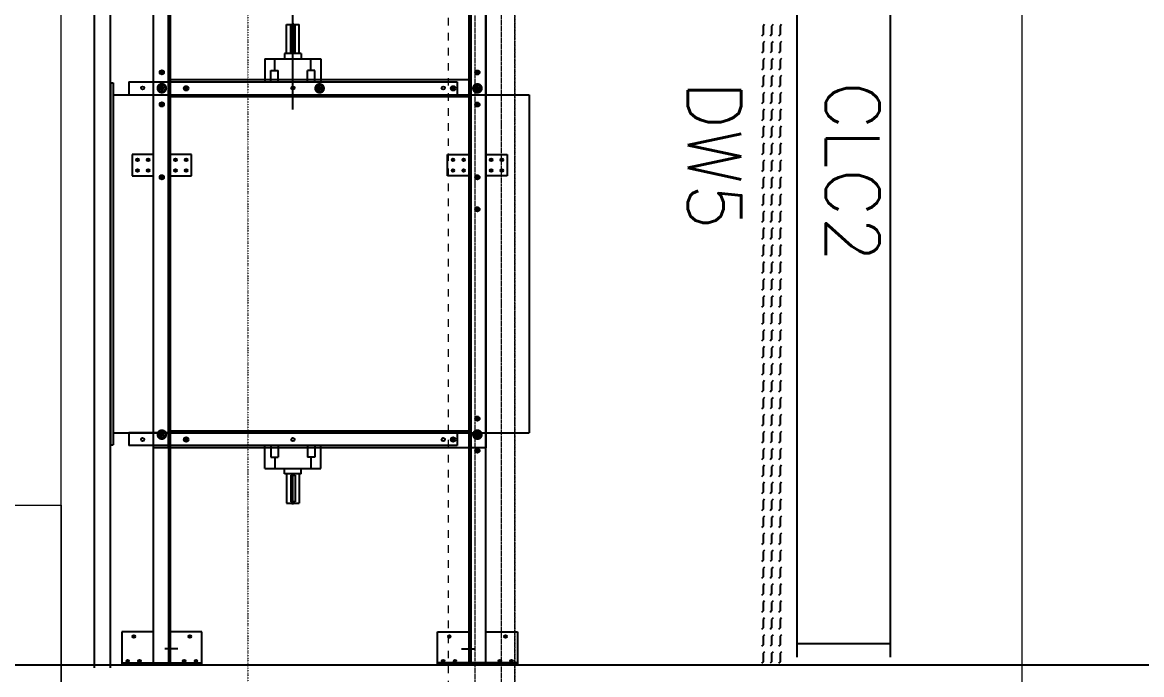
# Model space of a CAD drawing. Extents: x -32000 to 416743, y -254124 to 144214.
# Drawn here: x 251755 to 255947, y 69225 to 71668 of the extents above; entities that cross this region are included whole.
import ezdxf

# ---------------------------------------------------------------- set-up
doc = ezdxf.new("R2010")
doc.units = 0
doc.header["$LTSCALE"] = 10
for name, pattern in [('H12PL4$0$JJP_三點線', [0.9, 0.3, -0.15, 0, -0.15, 0, -0.15, 0, -0.15]), ('H12PL4$0$TAI_虛線', [5.644, 2.822, -2.822]), ('XFM7P40ICA$0$H12PL4$0$DOTK1', [0.01, 0.005, -0.005]), ('XFM7P40ICA$0$H12PL4$0$JJP_三點線', [0.9, 0.3, -0.15, 0, -0.15, 0, -0.15, 0, -0.15]), ('XFM7P40ICA$0$H12PL4$0$JJP_虛線(退縮線、投影線、地下室範圍、非屬本工程、圖面分區)', [0.45, 0.3, -0.15])]:
    doc.linetypes.add(name, pattern=pattern)
for name, color, linetype in [('H12PL4$0$S-GRID', 252, 'Continuous'), ('H12PL4$0$S-SLAB-SHOW', 252, 'Continuous'), ('XFM1Q40$0$TYPE14X10', 7, 'Continuous'), ('XFM7P40ICA$0$H12PL4$0$A-WALL-EX', 252, 'Continuous'), ('XFM7P40ICA$0$H12PL4$0$L40_19_MEJI', 252, 'Continuous'), ('XFM7P40ICA$0$H12PL4$0$L40_19_SUGATAD', 252, 'Continuous'), ('XFM7P40ICA$0$H12PL4$0$S-GRID', 252, 'Continuous')]:
    doc.layers.add(name, color=color, linetype=linetype)
doc.styles.add('XFM1Q40$0$LSP', font='SIMPLEX.shx', dxfattribs={"bigfont": 'chineset.shx'})

# ---------------------------------------------------------------- blocks, each defined once
blk = doc.blocks.new('H12PL4')
at = {"layer": 'H12PL4$0$S-GRID', "linetype": 'H12PL4$0$JJP_三點線', "lineweight": 0}
blk.add_line((252600, 128250), (252600, -28000), dxfattribs=at)
at = {"layer": 'H12PL4$0$S-SLAB-SHOW', "linetype": 'H12PL4$0$TAI_虛線', "lineweight": 0, "flags": 128}
blk.add_lwpolyline([(253350, 87149.7), (253350, 32850)], dxfattribs=at)
blk = doc.blocks.new('XFM1Q40$0$A$C10876e96')
at = {"layer": 'XFM1Q40$0$TYPE14X10', "color": 22}
for p, q in [((3818.2, 50), (3818.2, 4045)), ((3878.2, 50), (3878.2, 4045)), ((4039.1, 69), (4039.1, 4036)), ((4095.6, 4036), (4095.6, 69)), ((4102.1, 4036), (4102.1, 69)), ((5221.1, 4036), (5221.1, 69)), ((5227.6, 4036), (5227.6, 69)), ((5284.1, 69), (5284.1, 4036)), ((6449, 3790), (6449, 90)), ((6799, 3790), (6799, 90)), ((4561.6, 2162.4), (4561.6, 3479.4)), ((4561.6, 2162.4), (4561.6, 3479.4)), ((4039.1, 874), (4039.1, 3299.9)), ((5284.1, 3299.9), (5284.1, 874)), ((4095.6, 874), (4095.6, 2735.4)), ((4102.1, 874), (4102.1, 2735.4)), ((5221.1, 2735.4), (5221.1, 874)), ((5227.6, 2735.4), (5227.6, 874)), ((4561.6, 2460.5), (4561.6, 2649.3)), ((4537.6, 2351.5), (4537.6, 2460.5)), ((4537.6, 2460.5), (4585.6, 2460.5)), ((4553.6, 2355.5), (4553.6, 2455.5)), ((4569.6, 2455.5), (4553.6, 2455.5)), ((4561.6, 2465.4), (4561.6, 2351.5)), ((4569.6, 2355.5), (4569.6, 2455.5)), ((4585.6, 2351.5), (4585.6, 2460.5)), ((6328.4, 2460.1), (6322.8, 2454.5)), ((6322.8, 2454.5), (6322.8, 2422.7)), ((6360.2, 2460.1), (6354.5, 2454.5)), ((6354.5, 2454.5), (6354.5, 2422.7)), ((6391.9, 2460.1), (6386.3, 2454.5)), ((6386.3, 2454.5), (6386.3, 2422.7)), ((6322.8, 2422.7), (6317.2, 2417.1)), ((6328.4, 2396.6), (6322.8, 2391)), ((6322.8, 2391), (6322.8, 2359.2)), ((6354.5, 2422.7), (6348.9, 2417.1)), ((6360.2, 2396.6), (6354.5, 2391)), ((6354.5, 2391), (6354.5, 2359.2)), ((6386.3, 2422.7), (6380.7, 2417.1)), ((6391.9, 2396.6), (6386.3, 2391)), ((6386.3, 2391), (6386.3, 2359.2)), ((4530.1, 2351.5), (4530.1, 2331.5)), ((4593.1, 2351.5), (4530.1, 2351.5)), ((4553.6, 2355.5), (4569.6, 2355.5)), ((4593.1, 2351.5), (4593.1, 2331.5)), ((6322.8, 2359.2), (6317.2, 2353.6)), ((6354.5, 2359.2), (6348.9, 2353.6)), ((6386.3, 2359.2), (6380.7, 2353.6)), ((4456.6, 2331.5), (4666.6, 2331.5)), ((4456.6, 2331.5), (4456.6, 2245)), ((4494.1, 2288.2), (4494.1, 2331.5)), ((4629.1, 2288.2), (4629.1, 2331.5)), ((4666.6, 2331.5), (4666.6, 2245)), ((6328.4, 2333.1), (6322.8, 2327.5)), ((6322.8, 2327.5), (6322.8, 2295.7)), ((6360.2, 2333.1), (6354.5, 2327.5)), ((6354.5, 2327.5), (6354.5, 2295.7)), ((6391.9, 2333.1), (6386.3, 2327.5)), ((6386.3, 2327.5), (6386.3, 2295.7)), ((4068.6, 2281), (4061.6, 2281)), ((4071.6, 2281), (4069.6, 2281)), ((4070.6, 2283), (4070.6, 2290)), ((4070.6, 2282), (4070.6, 2280)), ((4070.6, 2279), (4070.6, 2272)), ((4072.6, 2281), (4079.6, 2281)), ((4479.1, 2288.2), (4506.5, 2288.2)), ((4479.1, 2245), (4479.1, 2288.2)), ((4506.5, 2245), (4506.5, 2288.2)), ((4616.8, 2245), (4616.8, 2288.2)), ((4644.1, 2288.2), (4616.8, 2288.2)), ((4644.1, 2245), (4644.1, 2288.2)), ((5250.6, 2280.5), (5243.6, 2280.5)), ((5253.6, 2280.5), (5251.6, 2280.5)), ((5252.6, 2282.5), (5252.6, 2289.5)), ((5252.6, 2281.5), (5252.6, 2279.5)), ((5252.6, 2278.5), (5252.6, 2271.5)), ((5254.6, 2280.5), (5261.6, 2280.5)), ((6322.8, 2295.7), (6317.2, 2290.1)), ((6328.4, 2269.6), (6322.8, 2264)), ((6322.8, 2264), (6322.8, 2232.2)), ((6354.5, 2295.7), (6348.9, 2290.1)), ((6360.2, 2269.6), (6354.5, 2264)), ((6354.5, 2264), (6354.5, 2232.2)), ((6386.3, 2295.7), (6380.7, 2290.1)), ((6391.9, 2269.6), (6386.3, 2264)), ((6386.3, 2264), (6386.3, 2232.2)), ((3878.6, 2242), (3878.6, 886)), ((3878.6, 2242), (3888.6, 2242)), ((3888.6, 2242), (3888.6, 886)), ((3946.6, 2245), (3946.6, 2197)), ((3946.6, 2245), (5176.6, 2245)), ((4070.6, 2216.5), (4070.6, 2226.5)), ((5221.1, 2252.5), (4102.1, 2252.5)), ((4161.6, 2216), (4161.6, 2226)), ((4561.6, 2141.3), (4561.6, 2243.3)), ((4661.6, 2211), (4661.6, 2231)), ((5161.6, 2216), (5161.6, 2226)), ((5176.6, 2245), (5176.6, 2197)), ((5252.6, 2216), (5252.6, 2226)), ((6322.8, 2232.2), (6317.2, 2226.6)), ((6354.5, 2232.2), (6348.9, 2226.6)), ((6386.3, 2232.2), (6380.7, 2226.6)), ((3888.6, 2197), (5446.6, 2197)), ((3946.6, 2197), (5176.6, 2197)), ((4075.6, 2221.5), (4065.6, 2221.5)), ((5221.1, 2189.5), (4102.1, 2189.5)), ((4166.6, 2221), (4156.6, 2221)), ((4671.6, 2221), (4651.6, 2221)), ((5166.6, 2221), (5156.6, 2221)), ((5257.6, 2221), (5247.6, 2221)), ((5446.6, 2197), (5446.6, 931)), ((6328.4, 2206.1), (6322.8, 2200.5)), ((6322.8, 2200.5), (6322.8, 2168.7)), ((6360.2, 2206.1), (6354.5, 2200.5)), ((6354.5, 2200.5), (6354.5, 2168.7)), ((6391.9, 2206.1), (6386.3, 2200.5)), ((6386.3, 2200.5), (6386.3, 2168.7)), ((4068.6, 2161), (4061.6, 2161)), ((4071.6, 2161), (4069.6, 2161)), ((4070.6, 2163), (4070.6, 2170)), ((4070.6, 2162), (4070.6, 2160)), ((4070.6, 2159), (4070.6, 2152)), ((4072.6, 2161), (4079.6, 2161)), ((5250.6, 2160.5), (5243.6, 2160.5)), ((5253.6, 2160.5), (5251.6, 2160.5)), ((5252.6, 2162.5), (5252.6, 2169.5)), ((5252.6, 2161.5), (5252.6, 2159.5)), ((5252.6, 2158.5), (5252.6, 2151.5)), ((5254.6, 2160.5), (5261.6, 2160.5)), ((6322.8, 2168.7), (6317.2, 2163.1)), ((6328.4, 2142.6), (6322.8, 2137)), ((6354.5, 2168.7), (6348.9, 2163.1)), ((6360.2, 2142.6), (6354.5, 2137)), ((6386.3, 2168.7), (6380.7, 2163.1)), ((6391.9, 2142.6), (6386.3, 2137)), ((6322.8, 2105.2), (6317.2, 2099.6)), ((6322.8, 2137), (6322.8, 2105.2)), ((6354.5, 2105.2), (6348.9, 2099.6)), ((6354.5, 2137), (6354.5, 2105.2)), ((6386.3, 2105.2), (6380.7, 2099.6)), ((6386.3, 2137), (6386.3, 2105.2)), ((6328.4, 2079.1), (6322.8, 2073.5)), ((6322.8, 2073.5), (6322.8, 2041.7)), ((6360.2, 2079.1), (6354.5, 2073.5)), ((6354.5, 2073.5), (6354.5, 2041.7)), ((6391.9, 2079.1), (6386.3, 2073.5)), ((6386.3, 2073.5), (6386.3, 2041.7)), ((6322.8, 2041.7), (6317.2, 2036.1)), ((6328.4, 2015.6), (6322.8, 2010)), ((6354.5, 2041.7), (6348.9, 2036.1)), ((6360.2, 2015.6), (6354.5, 2010)), ((6386.3, 2041.7), (6380.7, 2036.1)), ((6391.9, 2015.6), (6386.3, 2010)), ((3959.1, 1973.5), (3959.1, 1893.5)), ((4039.1, 1973.5), (3959.1, 1973.5)), ((4182.1, 1973.5), (4102.1, 1973.5)), ((4182.1, 1893.5), (4182.1, 1973.5)), ((5141.1, 1893.5), (5141.1, 1973.5)), ((5141.1, 1973.5), (5221.1, 1973.5)), ((5284.1, 1973.5), (5364.1, 1973.5)), ((5364.1, 1973.5), (5364.1, 1893.5)), ((6322.8, 1978.2), (6317.2, 1972.6)), ((6322.8, 2010), (6322.8, 1978.2)), ((6354.5, 1978.2), (6348.9, 1972.6)), ((6354.5, 2010), (6354.5, 1978.2)), ((6386.3, 1978.2), (6380.7, 1972.6)), ((6386.3, 2010), (6386.3, 1978.2)), ((3977.1, 1953.5), (3973.1, 1953.5)), ((3980.1, 1953.5), (3978.1, 1953.5)), ((3979.1, 1955.5), (3979.1, 1959.5)), ((3979.1, 1952.5), (3979.1, 1954.5)), ((3979.1, 1951.5), (3979.1, 1947.5)), ((3981.1, 1953.5), (3985.1, 1953.5)), ((4017.1, 1953.5), (4013.1, 1953.5)), ((4020.1, 1953.5), (4018.1, 1953.5)), ((4019.1, 1955.5), (4019.1, 1959.5)), ((4019.1, 1952.5), (4019.1, 1954.5)), ((4019.1, 1951.5), (4019.1, 1947.5)), ((4021.1, 1953.5), (4025.1, 1953.5)), ((4120.1, 1953.5), (4116.1, 1953.5)), ((4123.1, 1953.5), (4121.1, 1953.5)), ((4122.1, 1955.5), (4122.1, 1959.5)), ((4122.1, 1952.5), (4122.1, 1954.5)), ((4122.1, 1951.5), (4122.1, 1947.5)), ((4124.1, 1953.5), (4128.1, 1953.5)), ((4160.1, 1953.5), (4156.1, 1953.5)), ((4163.1, 1953.5), (4161.1, 1953.5)), ((4162.1, 1955.5), (4162.1, 1959.5)), ((4162.1, 1952.5), (4162.1, 1954.5)), ((4162.1, 1951.5), (4162.1, 1947.5)), ((4164.1, 1953.5), (4168.1, 1953.5)), ((5159.1, 1953.5), (5155.1, 1953.5)), ((5160.1, 1953.5), (5162.1, 1953.5)), ((5161.1, 1955.5), (5161.1, 1959.5)), ((5161.1, 1952.5), (5161.1, 1954.5)), ((5161.1, 1951.5), (5161.1, 1947.5)), ((5163.1, 1953.5), (5167.1, 1953.5)), ((5199.1, 1953.5), (5195.1, 1953.5)), ((5200.1, 1953.5), (5202.1, 1953.5)), ((5201.1, 1955.5), (5201.1, 1959.5)), ((5201.1, 1952.5), (5201.1, 1954.5)), ((5201.1, 1951.5), (5201.1, 1947.5)), ((5203.1, 1953.5), (5207.1, 1953.5)), ((5302.1, 1953.5), (5298.1, 1953.5)), ((5303.1, 1953.5), (5305.1, 1953.5)), ((5304.1, 1955.5), (5304.1, 1959.5)), ((5304.1, 1952.5), (5304.1, 1954.5)), ((5304.1, 1951.5), (5304.1, 1947.5)), ((5306.1, 1953.5), (5310.1, 1953.5)), ((5342.1, 1953.5), (5338.1, 1953.5)), ((5343.1, 1953.5), (5345.1, 1953.5)), ((5344.1, 1955.5), (5344.1, 1959.5)), ((5344.1, 1952.5), (5344.1, 1954.5)), ((5344.1, 1951.5), (5344.1, 1947.5)), ((5346.1, 1953.5), (5350.1, 1953.5)), ((6328.4, 1952.1), (6322.8, 1946.5)), ((6322.8, 1946.5), (6322.8, 1914.7)), ((6360.2, 1952.1), (6354.5, 1946.5)), ((6354.5, 1946.5), (6354.5, 1914.7)), ((6391.9, 1952.1), (6386.3, 1946.5)), ((6386.3, 1946.5), (6386.3, 1914.7)), ((3959.1, 1893.5), (4039.1, 1893.5)), ((3977.1, 1913.5), (3973.1, 1913.5)), ((3980.1, 1913.5), (3978.1, 1913.5)), ((3979.1, 1915.5), (3979.1, 1919.5)), ((3979.1, 1912.5), (3979.1, 1914.5)), ((3979.1, 1911.5), (3979.1, 1907.5)), ((3981.1, 1913.5), (3985.1, 1913.5)), ((4017.1, 1913.5), (4013.1, 1913.5)), ((4020.1, 1913.5), (4018.1, 1913.5)), ((4019.1, 1915.5), (4019.1, 1919.5)), ((4019.1, 1912.5), (4019.1, 1914.5)), ((4019.1, 1911.5), (4019.1, 1907.5)), ((4021.1, 1913.5), (4025.1, 1913.5)), ((4068.6, 1888), (4061.6, 1888)), ((4071.6, 1888), (4069.6, 1888)), ((4070.6, 1890), (4070.6, 1897)), ((4070.6, 1887), (4070.6, 1889)), ((4072.6, 1888), (4079.6, 1888)), ((4102.1, 1893.5), (4182.1, 1893.5)), ((4120.1, 1913.5), (4116.1, 1913.5)), ((4123.1, 1913.5), (4121.1, 1913.5)), ((4122.1, 1915.5), (4122.1, 1919.5)), ((4122.1, 1912.5), (4122.1, 1914.5)), ((4122.1, 1911.5), (4122.1, 1907.5)), ((4124.1, 1913.5), (4128.1, 1913.5)), ((4160.1, 1913.5), (4156.1, 1913.5)), ((4163.1, 1913.5), (4161.1, 1913.5)), ((4162.1, 1915.5), (4162.1, 1919.5)), ((4162.1, 1912.5), (4162.1, 1914.5)), ((4162.1, 1911.5), (4162.1, 1907.5)), ((4164.1, 1913.5), (4168.1, 1913.5)), ((5221.1, 1893.5), (5141.1, 1893.5)), ((5159.1, 1913.5), (5155.1, 1913.5)), ((5160.1, 1913.5), (5162.1, 1913.5)), ((5161.1, 1915.5), (5161.1, 1919.5)), ((5161.1, 1912.5), (5161.1, 1914.5)), ((5161.1, 1911.5), (5161.1, 1907.5)), ((5163.1, 1913.5), (5167.1, 1913.5)), ((5199.1, 1913.5), (5195.1, 1913.5)), ((5200.1, 1913.5), (5202.1, 1913.5)), ((5201.1, 1915.5), (5201.1, 1919.5)), ((5201.1, 1912.5), (5201.1, 1914.5)), ((5201.1, 1911.5), (5201.1, 1907.5)), ((5203.1, 1913.5), (5207.1, 1913.5)), ((5250.6, 1888), (5243.6, 1888)), ((5251.6, 1888), (5253.6, 1888)), ((5252.6, 1890), (5252.6, 1897)), ((5252.6, 1887), (5252.6, 1889)), ((5254.6, 1888), (5261.6, 1888)), ((5364.1, 1893.5), (5284.1, 1893.5)), ((5302.1, 1913.5), (5298.1, 1913.5)), ((5303.1, 1913.5), (5305.1, 1913.5)), ((5304.1, 1915.5), (5304.1, 1919.5)), ((5304.1, 1912.5), (5304.1, 1914.5)), ((5304.1, 1911.5), (5304.1, 1907.5)), ((5306.1, 1913.5), (5310.1, 1913.5)), ((5342.1, 1913.5), (5338.1, 1913.5)), ((5343.1, 1913.5), (5345.1, 1913.5)), ((5344.1, 1915.5), (5344.1, 1919.5)), ((5344.1, 1912.5), (5344.1, 1914.5)), ((5344.1, 1911.5), (5344.1, 1907.5)), ((5346.1, 1913.5), (5350.1, 1913.5)), ((6322.8, 1914.7), (6317.2, 1909.1)), ((6328.4, 1888.6), (6322.8, 1883)), ((6354.5, 1914.7), (6348.9, 1909.1)), ((6360.2, 1888.6), (6354.5, 1883)), ((6386.3, 1914.7), (6380.7, 1909.1)), ((6391.9, 1888.6), (6386.3, 1883)), ((4070.6, 1886), (4070.6, 1879)), ((5252.6, 1886), (5252.6, 1879)), ((6322.8, 1851.2), (6317.2, 1845.6)), ((6322.8, 1883), (6322.8, 1851.2)), ((6354.5, 1851.2), (6348.9, 1845.6)), ((6354.5, 1883), (6354.5, 1851.2)), ((6386.3, 1851.2), (6380.7, 1845.6)), ((6386.3, 1883), (6386.3, 1851.2)), ((6328.4, 1825.1), (6322.8, 1819.5)), ((6322.8, 1819.5), (6322.8, 1787.7)), ((6360.2, 1825.1), (6354.5, 1819.5)), ((6354.5, 1819.5), (6354.5, 1787.7)), ((6391.9, 1825.1), (6386.3, 1819.5)), ((6386.3, 1819.5), (6386.3, 1787.7)), ((5250.6, 1768), (5243.6, 1768)), ((5251.6, 1768), (5253.6, 1768)), ((5252.6, 1770), (5252.6, 1777)), ((5252.6, 1767), (5252.6, 1769)), ((5252.6, 1766), (5252.6, 1759)), ((5254.6, 1768), (5261.6, 1768)), ((6322.8, 1787.7), (6317.2, 1782.1)), ((6328.4, 1761.6), (6322.8, 1756)), ((6354.5, 1787.7), (6348.9, 1782.1)), ((6360.2, 1761.6), (6354.5, 1756)), ((6386.3, 1787.7), (6380.7, 1782.1)), ((6391.9, 1761.6), (6386.3, 1756)), ((6322.8, 1724.2), (6317.2, 1718.6)), ((6322.8, 1756), (6322.8, 1724.2)), ((6354.5, 1724.2), (6348.9, 1718.6)), ((6354.5, 1756), (6354.5, 1724.2)), ((6386.3, 1724.2), (6380.7, 1718.6)), ((6386.3, 1756), (6386.3, 1724.2)), ((6328.4, 1698.1), (6322.8, 1692.5)), ((6322.8, 1692.5), (6322.8, 1660.7)), ((6360.2, 1698.1), (6354.5, 1692.5)), ((6354.5, 1692.5), (6354.5, 1660.7)), ((6391.9, 1698.1), (6386.3, 1692.5)), ((6386.3, 1692.5), (6386.3, 1660.7)), ((6322.8, 1660.7), (6317.2, 1655.1)), ((6354.5, 1660.7), (6348.9, 1655.1)), ((6386.3, 1660.7), (6380.7, 1655.1)), ((6322.8, 1597.2), (6317.2, 1591.6)), ((6328.4, 1634.6), (6322.8, 1629)), ((6322.8, 1629), (6322.8, 1597.2)), ((6354.5, 1597.2), (6348.9, 1591.6)), ((6360.2, 1634.6), (6354.5, 1629)), ((6354.5, 1629), (6354.5, 1597.2)), ((6386.3, 1597.2), (6380.7, 1591.6)), ((6391.9, 1634.6), (6386.3, 1629)), ((6386.3, 1629), (6386.3, 1597.2)), ((6328.4, 1571.1), (6322.8, 1565.5)), ((6322.8, 1565.5), (6322.8, 1533.7)), ((6360.2, 1571.1), (6354.5, 1565.5)), ((6354.5, 1565.5), (6354.5, 1533.7)), ((6391.9, 1571.1), (6386.3, 1565.5)), ((6386.3, 1565.5), (6386.3, 1533.7)), ((6322.8, 1533.7), (6317.2, 1528.1)), ((6354.5, 1533.7), (6348.9, 1528.1)), ((6386.3, 1533.7), (6380.7, 1528.1)), ((6322.8, 1470.2), (6317.2, 1464.6)), ((6328.4, 1507.6), (6322.8, 1502)), ((6322.8, 1502), (6322.8, 1470.2)), ((6354.5, 1470.2), (6348.9, 1464.6)), ((6360.2, 1507.6), (6354.5, 1502)), ((6354.5, 1502), (6354.5, 1470.2)), ((6386.3, 1470.2), (6380.7, 1464.6)), ((6391.9, 1507.6), (6386.3, 1502)), ((6386.3, 1502), (6386.3, 1470.2)), ((6328.4, 1444.1), (6322.8, 1438.5)), ((6322.8, 1438.5), (6322.8, 1406.7)), ((6360.2, 1444.1), (6354.5, 1438.5)), ((6354.5, 1438.5), (6354.5, 1406.7)), ((6391.9, 1444.1), (6386.3, 1438.5)), ((6386.3, 1438.5), (6386.3, 1406.7)), ((6322.8, 1406.7), (6317.2, 1401.1)), ((6354.5, 1406.7), (6348.9, 1401.1)), ((6386.3, 1406.7), (6380.7, 1401.1)), ((6322.8, 1343.2), (6317.2, 1337.6)), ((6328.4, 1380.6), (6322.8, 1375)), ((6322.8, 1375), (6322.8, 1343.2)), ((6354.5, 1343.2), (6348.9, 1337.6)), ((6360.2, 1380.6), (6354.5, 1375)), ((6354.5, 1375), (6354.5, 1343.2)), ((6386.3, 1343.2), (6380.7, 1337.6)), ((6391.9, 1380.6), (6386.3, 1375)), ((6386.3, 1375), (6386.3, 1343.2)), ((6328.4, 1317.1), (6322.8, 1311.5)), ((6322.8, 1311.5), (6322.8, 1279.7)), ((6360.2, 1317.1), (6354.5, 1311.5)), ((6354.5, 1311.5), (6354.5, 1279.7)), ((6391.9, 1317.1), (6386.3, 1311.5)), ((6386.3, 1311.5), (6386.3, 1279.7)), ((6322.8, 1279.7), (6317.2, 1274.1)), ((6354.5, 1279.7), (6348.9, 1274.1)), ((6386.3, 1279.7), (6380.7, 1274.1)), ((6322.8, 1216.2), (6317.2, 1210.6)), ((6328.4, 1253.6), (6322.8, 1248)), ((6322.8, 1248), (6322.8, 1216.2)), ((6354.5, 1216.2), (6348.9, 1210.6)), ((6360.2, 1253.6), (6354.5, 1248)), ((6354.5, 1248), (6354.5, 1216.2)), ((6386.3, 1216.2), (6380.7, 1210.6)), ((6391.9, 1253.6), (6386.3, 1248)), ((6386.3, 1248), (6386.3, 1216.2)), ((6328.4, 1190.1), (6322.8, 1184.5)), ((6322.8, 1184.5), (6322.8, 1152.7)), ((6360.2, 1190.1), (6354.5, 1184.5)), ((6354.5, 1184.5), (6354.5, 1152.7)), ((6391.9, 1190.1), (6386.3, 1184.5)), ((6386.3, 1184.5), (6386.3, 1152.7)), ((6322.8, 1152.7), (6317.2, 1147.1)), ((6354.5, 1152.7), (6348.9, 1147.1)), ((6386.3, 1152.7), (6380.7, 1147.1)), ((6328.4, 1126.6), (6322.8, 1121)), ((6322.8, 1121), (6322.8, 1089.2)), ((6360.2, 1126.6), (6354.5, 1121)), ((6354.5, 1121), (6354.5, 1089.2)), ((6391.9, 1126.6), (6386.3, 1121)), ((6386.3, 1121), (6386.3, 1089.2)), ((6322.8, 1089.2), (6317.2, 1083.6)), ((6328.4, 1063.1), (6322.8, 1057.5)), ((6322.8, 1057.5), (6322.8, 1025.8)), ((6354.5, 1089.2), (6348.9, 1083.6)), ((6360.2, 1063.1), (6354.5, 1057.5)), ((6354.5, 1057.5), (6354.5, 1025.8)), ((6386.3, 1089.2), (6380.7, 1083.6)), ((6391.9, 1063.1), (6386.3, 1057.5)), ((6386.3, 1057.5), (6386.3, 1025.8)), ((6322.8, 1025.7), (6317.2, 1020.1)), ((6354.5, 1025.7), (6348.9, 1020.1)), ((6386.3, 1025.7), (6380.7, 1020.1)), ((5250.6, 984), (5243.6, 984)), ((5251.6, 984), (5253.6, 984)), ((5252.6, 986), (5252.6, 993)), ((5252.6, 983), (5252.6, 985)), ((5252.6, 982), (5252.6, 975)), ((5254.6, 984), (5261.6, 984)), ((6328.4, 999.6), (6322.8, 994)), ((6322.8, 994), (6322.8, 962.3)), ((6360.2, 999.6), (6354.5, 994)), ((6354.5, 994), (6354.5, 962.3)), ((6391.9, 999.6), (6386.3, 994)), ((6386.3, 994), (6386.3, 962.3)), ((3888.6, 931), (5446.6, 931)), ((5176.6, 931), (3946.6, 931)), ((3946.6, 931), (3946.6, 883)), ((4075.6, 924), (4065.6, 924)), ((4070.6, 919), (4070.6, 929)), ((5227.6, 937), (4102.1, 937)), ((5227.6, 930.5), (4102.1, 930.5)), ((5176.6, 931), (5176.6, 883)), ((5257.6, 924), (5247.6, 924)), ((5252.6, 919), (5252.6, 929)), ((6322.8, 962.2), (6317.2, 956.6)), ((6328.4, 936.1), (6322.8, 930.5)), ((6322.8, 930.5), (6322.8, 898.8)), ((6354.5, 962.2), (6348.9, 956.6)), ((6360.2, 936.1), (6354.5, 930.5)), ((6354.5, 930.5), (6354.5, 898.8)), ((6386.3, 962.2), (6380.7, 956.6)), ((6391.9, 936.1), (6386.3, 930.5)), ((6386.3, 930.5), (6386.3, 898.8)), ((3878.6, 886), (3888.6, 886)), ((5176.6, 883), (3946.6, 883)), ((4166.6, 905.5), (4156.6, 905.5)), ((4161.6, 900.5), (4161.6, 910.5)), ((4456.6, 796.5), (4456.6, 883)), ((4479.1, 883), (4479.1, 839.7)), ((4506.5, 883), (4506.5, 839.7)), ((4616.8, 883), (4616.8, 839.7)), ((4644.1, 883), (4644.1, 839.7)), ((4666.6, 796.5), (4666.6, 883)), ((5166.6, 905.5), (5156.6, 905.5)), ((5161.6, 900.5), (5161.6, 910.5)), ((6322.8, 898.7), (6317.2, 893.1)), ((6354.5, 898.7), (6348.9, 893.1)), ((6386.3, 898.7), (6380.7, 893.1)), ((5284.1, 874), (4039.1, 874)), ((4479.1, 839.7), (4506.5, 839.7)), ((4494.1, 839.7), (4494.1, 796.5)), ((4644.1, 839.7), (4616.8, 839.7)), ((4629.1, 839.7), (4629.1, 796.5)), ((5250.6, 864), (5243.6, 864)), ((5251.6, 864), (5253.6, 864)), ((5252.6, 866), (5252.6, 873)), ((5252.6, 863), (5252.6, 865)), ((5252.6, 862), (5252.6, 855)), ((5254.6, 864), (5261.6, 864)), ((6328.4, 872.6), (6322.8, 867)), ((6322.8, 867), (6322.8, 835.3)), ((6360.2, 872.6), (6354.5, 867)), ((6354.5, 867), (6354.5, 835.3)), ((6391.9, 872.6), (6386.3, 867)), ((6386.3, 867), (6386.3, 835.3)), ((6322.8, 835.2), (6317.2, 829.6)), ((6328.4, 809.1), (6322.8, 803.5)), ((6322.8, 803.5), (6322.8, 771.8)), ((6354.5, 835.2), (6348.9, 829.6)), ((6360.2, 809.1), (6354.5, 803.5)), ((6354.5, 803.5), (6354.5, 771.8)), ((6386.3, 835.2), (6380.7, 829.6)), ((6391.9, 809.1), (6386.3, 803.5)), ((6386.3, 803.5), (6386.3, 771.8)), ((4456.6, 796.5), (4666.6, 796.5)), ((4530.1, 776.5), (4530.1, 796.5)), ((4593.1, 776.5), (4530.1, 776.5)), ((4537.6, 776.5), (4537.6, 667.5)), ((4553.6, 772.5), (4569.6, 772.5)), ((4553.6, 772.5), (4553.6, 672.5)), ((4561.6, 662.5), (4561.6, 776.5)), ((4569.6, 772.5), (4569.6, 672.5)), ((4585.6, 776.5), (4585.6, 667.5)), ((4593.1, 776.5), (4593.1, 796.5)), ((6322.8, 771.7), (6317.2, 766.1)), ((6354.5, 771.7), (6348.9, 766.1)), ((6386.3, 771.7), (6380.7, 766.1)), ((6328.4, 745.6), (6322.8, 740)), ((6322.8, 740), (6322.8, 708.3)), ((6360.2, 745.6), (6354.5, 740)), ((6354.5, 740), (6354.5, 708.3)), ((6391.9, 745.6), (6386.3, 740)), ((6386.3, 740), (6386.3, 708.3)), ((4569.6, 672.5), (4553.6, 672.5)), ((6322.8, 708.2), (6317.2, 702.6)), ((6328.4, 682.1), (6322.8, 676.5)), ((6322.8, 676.5), (6322.8, 644.8)), ((6354.5, 708.2), (6348.9, 702.6)), ((6360.2, 682.1), (6354.5, 676.5)), ((6354.5, 676.5), (6354.5, 644.8)), ((6386.3, 708.2), (6380.7, 702.6)), ((6391.9, 682.1), (6386.3, 676.5)), ((6386.3, 676.5), (6386.3, 644.8)), ((4537.6, 667.5), (4585.6, 667.5)), ((6322.8, 644.7), (6317.2, 639.1)), ((6354.5, 644.7), (6348.9, 639.1)), ((6386.3, 644.7), (6380.7, 639.1)), ((6328.4, 618.6), (6322.8, 613)), ((6322.8, 613), (6322.8, 581.3)), ((6360.2, 618.6), (6354.5, 613)), ((6354.5, 613), (6354.5, 581.3)), ((6391.9, 618.6), (6386.3, 613)), ((6386.3, 613), (6386.3, 581.3)), ((6322.8, 581.2), (6317.2, 575.6)), ((6328.4, 555.1), (6322.8, 549.5)), ((6322.8, 549.5), (6322.8, 517.8)), ((6354.5, 581.2), (6348.9, 575.6)), ((6360.2, 555.1), (6354.5, 549.5)), ((6354.5, 549.5), (6354.5, 517.8)), ((6386.3, 581.2), (6380.7, 575.6)), ((6391.9, 555.1), (6386.3, 549.5)), ((6386.3, 549.5), (6386.3, 517.8)), ((6322.8, 517.7), (6317.2, 512.1)), ((6354.5, 517.7), (6348.9, 512.1)), ((6386.3, 517.7), (6380.7, 512.1)), ((6328.4, 491.6), (6322.8, 486)), ((6322.8, 486), (6322.8, 454.3)), ((6360.2, 491.6), (6354.5, 486)), ((6354.5, 486), (6354.5, 454.3)), ((6391.9, 491.6), (6386.3, 486)), ((6386.3, 486), (6386.3, 454.3)), ((6322.8, 454.2), (6317.2, 448.6)), ((6328.4, 428.1), (6322.8, 422.5)), ((6322.8, 422.5), (6322.8, 390.8)), ((6354.5, 454.2), (6348.9, 448.6)), ((6360.2, 428.1), (6354.5, 422.5)), ((6354.5, 422.5), (6354.5, 390.8)), ((6386.3, 454.2), (6380.7, 448.6)), ((6391.9, 428.1), (6386.3, 422.5)), ((6386.3, 422.5), (6386.3, 390.8)), ((6322.8, 390.7), (6317.2, 385.1)), ((6354.5, 390.7), (6348.9, 385.1)), ((6386.3, 390.7), (6380.7, 385.1)), ((6328.4, 364.6), (6322.8, 359)), ((6322.8, 359), (6322.8, 327.3)), ((6360.2, 364.6), (6354.5, 359)), ((6354.5, 359), (6354.5, 327.3)), ((6391.9, 364.6), (6386.3, 359)), ((6386.3, 359), (6386.3, 327.3)), ((6322.8, 327.2), (6317.2, 321.6)), ((6328.4, 301.1), (6322.8, 295.5)), ((6322.8, 295.5), (6322.8, 263.8)), ((6354.5, 327.2), (6348.9, 321.6)), ((6360.2, 301.1), (6354.5, 295.5)), ((6354.5, 295.5), (6354.5, 263.8)), ((6386.3, 327.2), (6380.7, 321.6)), ((6391.9, 301.1), (6386.3, 295.5)), ((6386.3, 295.5), (6386.3, 263.8)), ((6322.8, 263.7), (6317.2, 258.1)), ((6354.5, 263.7), (6348.9, 258.1)), ((6386.3, 263.7), (6380.7, 258.1)), ((6328.4, 237.6), (6322.8, 232)), ((6322.8, 232), (6322.8, 200.3)), ((6360.2, 237.6), (6354.5, 232)), ((6354.5, 232), (6354.5, 200.3)), ((6391.9, 237.6), (6386.3, 232)), ((6386.3, 232), (6386.3, 200.3)), ((3920.6, 185), (3920.6, 65)), ((4039.1, 185), (3920.6, 185)), ((3963.6, 168), (3959.6, 168)), ((3964.6, 168), (3966.6, 168)), ((3965.6, 170), (3965.6, 174)), ((3965.6, 169), (3965.6, 167)), ((3967.6, 168), (3971.6, 168)), ((4220.6, 185), (4102.1, 185)), ((4173.6, 168), (4169.6, 168)), ((4174.6, 168), (4176.6, 168)), ((4175.6, 170), (4175.6, 174)), ((4175.6, 169), (4175.6, 167)), ((4177.6, 168), (4181.6, 168)), ((4220.6, 65), (4220.6, 185)), ((5102.6, 65), (5102.6, 185)), ((5102.6, 185), (5221.1, 185)), ((5145.6, 168), (5141.6, 168)), ((5148.6, 168), (5146.6, 168)), ((5147.6, 170), (5147.6, 174)), ((5147.6, 169), (5147.6, 167)), ((5149.6, 168), (5153.6, 168)), ((5284.1, 185), (5402.6, 185)), ((5355.6, 168), (5351.6, 168)), ((5358.6, 168), (5356.6, 168)), ((5357.6, 170), (5357.6, 174)), ((5357.6, 169), (5357.6, 167)), ((5359.6, 168), (5363.6, 168)), ((5402.6, 185), (5402.6, 65)), ((6322.8, 200.2), (6317.2, 194.6)), ((6328.4, 174.1), (6322.8, 168.5)), ((6322.8, 168.5), (6322.8, 136.8)), ((6354.5, 200.2), (6348.9, 194.6)), ((6360.2, 174.1), (6354.5, 168.5)), ((6354.5, 168.5), (6354.5, 136.8)), ((6386.3, 200.2), (6380.7, 194.6)), ((6391.9, 174.1), (6386.3, 168.5)), ((6386.3, 168.5), (6386.3, 136.8)), ((3965.6, 166), (3965.6, 162)), ((4175.6, 166), (4175.6, 162)), ((5147.6, 166), (5147.6, 162)), ((5357.6, 166), (5357.6, 162)), ((6322.8, 136.7), (6317.2, 131.1)), ((6354.5, 136.7), (6348.9, 131.1)), ((6386.3, 136.7), (6380.7, 131.1)), ((6799, 140), (6449, 140)), ((4130.1, 121), (4082, 121)), ((5193.2, 121), (5241.3, 121)), ((6328.4, 110.6), (6322.8, 105)), ((6322.8, 105), (6322.8, 73.3)), ((6360.2, 110.6), (6354.5, 105)), ((6354.5, 105), (6354.5, 73.3)), ((6391.9, 110.6), (6386.3, 105)), ((6386.3, 105), (6386.3, 73.3)), ((11858.2, 60), (1318.2, 60)), ((3920.6, 69), (4220.6, 69)), ((3920.6, 65), (4220.6, 65)), ((3940.6, 75), (3936.6, 75)), ((3941.6, 75), (3943.6, 75)), ((3942.6, 77), (3942.6, 81)), ((3942.6, 76), (3942.6, 74)), ((3942.6, 73), (3942.6, 69)), ((3944.6, 75), (3948.6, 75)), ((3984.6, 75), (3980.6, 75)), ((3985.6, 75), (3987.6, 75)), ((3986.6, 77), (3986.6, 81)), ((3986.6, 76), (3986.6, 74)), ((3986.6, 73), (3986.6, 69)), ((3988.6, 75), (3992.6, 75)), ((4152.6, 75), (4148.6, 75)), ((4153.6, 75), (4155.6, 75)), ((4154.6, 77), (4154.6, 81)), ((4154.6, 76), (4154.6, 74)), ((4154.6, 73), (4154.6, 69)), ((4156.6, 75), (4160.6, 75)), ((4196.6, 75), (4192.6, 75)), ((4197.6, 75), (4199.6, 75)), ((4198.6, 77), (4198.6, 81)), ((4198.6, 76), (4198.6, 74)), ((4198.6, 73), (4198.6, 69)), ((4200.6, 75), (4204.6, 75)), ((5402.6, 69), (5102.6, 69)), ((5402.6, 65), (5102.6, 65)), ((5122.6, 75), (5118.6, 75)), ((5125.6, 75), (5123.6, 75)), ((5124.6, 77), (5124.6, 81)), ((5124.6, 76), (5124.6, 74)), ((5124.6, 73), (5124.6, 69)), ((5126.6, 75), (5130.6, 75)), ((5166.6, 75), (5162.6, 75)), ((5169.6, 75), (5167.6, 75)), ((5168.6, 77), (5168.6, 81)), ((5168.6, 76), (5168.6, 74)), ((5168.6, 73), (5168.6, 69)), ((5170.6, 75), (5174.6, 75)), ((5334.6, 75), (5330.6, 75)), ((5337.6, 75), (5335.6, 75)), ((5336.6, 77), (5336.6, 81)), ((5336.6, 76), (5336.6, 74)), ((5336.6, 73), (5336.6, 69)), ((5338.6, 75), (5342.6, 75)), ((5378.6, 75), (5374.6, 75)), ((5381.6, 75), (5379.6, 75)), ((5380.6, 77), (5380.6, 81)), ((5380.6, 76), (5380.6, 74)), ((5380.6, 73), (5380.6, 69)), ((5382.6, 75), (5386.6, 75)), ((6322.8, 73.2), (6317.2, 67.6)), ((6354.5, 73.2), (6348.9, 67.6)), ((6386.3, 73.2), (6380.7, 67.6))]:
    blk.add_line(p, q, dxfattribs=at)
at = {"layer": 'XFM1Q40$0$TYPE14X10', "color": 22, "const_width": 10}
for points in [[(4070.6, 2206.5, 1), (4070.6, 2236.5, 1)], [(4661.6, 2206, 1), (4661.6, 2236, 1)], [(5252.6, 2206, 1), (5252.6, 2236, 1)], [(4070.6, 909, 1), (4070.6, 939, 1)], [(5252.6, 909, 1), (5252.6, 939, 1)]]:
    blk.add_lwpolyline(points, format="xyb", close=True, dxfattribs=at)
at = {"layer": 'XFM1Q40$0$TYPE14X10', "color": 22}
for centre, radius in [((4070.6, 2281), 8), ((5252.6, 2280.5), 8), ((3998.6, 2222.5), 6), ((4070.6, 2221.5), 7), ((4161.6, 2221), 8.5), ((4561.6, 2222.5), 6), ((4661.6, 2221), 7), ((5124.6, 2222.5), 6), ((5161.6, 2221), 8.5), ((5252.6, 2221), 7), ((4070.6, 2161), 8), ((5252.6, 2160.5), 8), ((3979.1, 1953.5), 5), ((4019.1, 1953.5), 5), ((4122.1, 1953.5), 5), ((4162.1, 1953.5), 5), ((5161.1, 1953.5), 5), ((5201.1, 1953.5), 5), ((5304.1, 1953.5), 5), ((5344.1, 1953.5), 5), ((3979.1, 1913.5), 5), ((4019.1, 1913.5), 5), ((4070.6, 1888), 8), ((4122.1, 1913.5), 5), ((4162.1, 1913.5), 5), ((5161.1, 1913.5), 5), ((5201.1, 1913.5), 5), ((5252.6, 1888), 8), ((5304.1, 1913.5), 5), ((5344.1, 1913.5), 5), ((5252.6, 1768), 8), ((5252.6, 984), 8), ((4070.6, 924), 7), ((5252.6, 924), 8), ((3998.6, 905.5), 6), ((4161.6, 905.5), 8.5), ((4561.6, 905.5), 6), ((5124.6, 905.5), 6), ((5161.6, 905.5), 8.5), ((5252.6, 864), 8), ((3965.6, 168), 5), ((4175.6, 168), 5), ((5147.6, 168), 5), ((5357.6, 168), 5), ((3942.6, 75), 5), ((3986.6, 75), 5), ((4154.6, 75), 5), ((4198.6, 75), 5), ((5124.6, 75), 5), ((5168.6, 75), 5), ((5336.6, 75), 5), ((5380.6, 75), 5)]:
    blk.add_circle(centre, radius, dxfattribs=at)
at = {"layer": 'XFM1Q40$0$TYPE14X10', "color": 22, "style": 'XFM1Q40$0$LSP'}
for s, p in [('DW5', (6040.9, 2248.4)), ('CLC2', (6558.2, 2247))]:
    blk.add_text(s, height=200, rotation=270, dxfattribs=at).set_placement(p)
blk = doc.blocks.new('XFM1Q40')
blk.add_blockref('XFM1Q40$0$A$C10876e96', (248206.8, 69200))
blk = doc.blocks.new('XFM7P40ICA$0$H12PL4')
at = {"layer": 'XFM7P40ICA$0$H12PL4$0$A-WALL-EX', "linetype": 'XFM7P40ICA$0$H12PL4$0$JJP_虛線(退縮線、投影線、地下室範圍、非屬本工程、圖面分區)', "lineweight": 0}
blk.add_line((253550, 32650), (253550, 87350), dxfattribs=at)
at = {"layer": 'XFM7P40ICA$0$H12PL4$0$A-WALL-EX', "linetype": 'XFM7P40ICA$0$H12PL4$0$JJP_虛線(退縮線、投影線、地下室範圍、非屬本工程、圖面分區)', "lineweight": 0, "flags": 128}
for points in [[(253600, 32550), (253600, 87500)], [(253450, 87350), (253450, 32650)]]:
    blk.add_lwpolyline(points, dxfattribs=at)
at = {"layer": 'XFM7P40ICA$0$H12PL4$0$L40_19_MEJI', "lineweight": 0}
for p, q in [((251900, 32860), (251900, 90200)), ((255500, 32860), (255500, 89775))]:
    blk.add_line(p, q, dxfattribs=at)
at = {"layer": 'XFM7P40ICA$0$H12PL4$0$L40_19_MEJI', "lineweight": 0, "flags": 128}
blk.add_lwpolyline([(245950, 68430), (245950, 69860), (251900, 69860), (251900, 68430)], close=True, dxfattribs=at)
at = {"layer": 'XFM7P40ICA$0$H12PL4$0$L40_19_SUGATAD', "linetype": 'XFM7P40ICA$0$H12PL4$0$DOTK1', "lineweight": 0}
blk.add_line((253600, 87500), (253600, 32500), dxfattribs=at)
at = {"layer": 'XFM7P40ICA$0$H12PL4$0$S-GRID', "linetype": 'XFM7P40ICA$0$H12PL4$0$JJP_三點線', "lineweight": 0}
blk.add_line((252600, 128250), (252600, -28000), dxfattribs=at)
blk = doc.blocks.new('XFM7P40ICA')
blk.add_blockref('XFM7P40ICA$0$H12PL4', (0, 0))

msp = doc.modelspace()

# ---------------------------------------------------------------- block references
for name in ['H12PL4', 'XFM7P40ICA', 'XFM1Q40']:
    msp.add_blockref(name, (0, 0))

doc.saveas('drawing.dxf')
